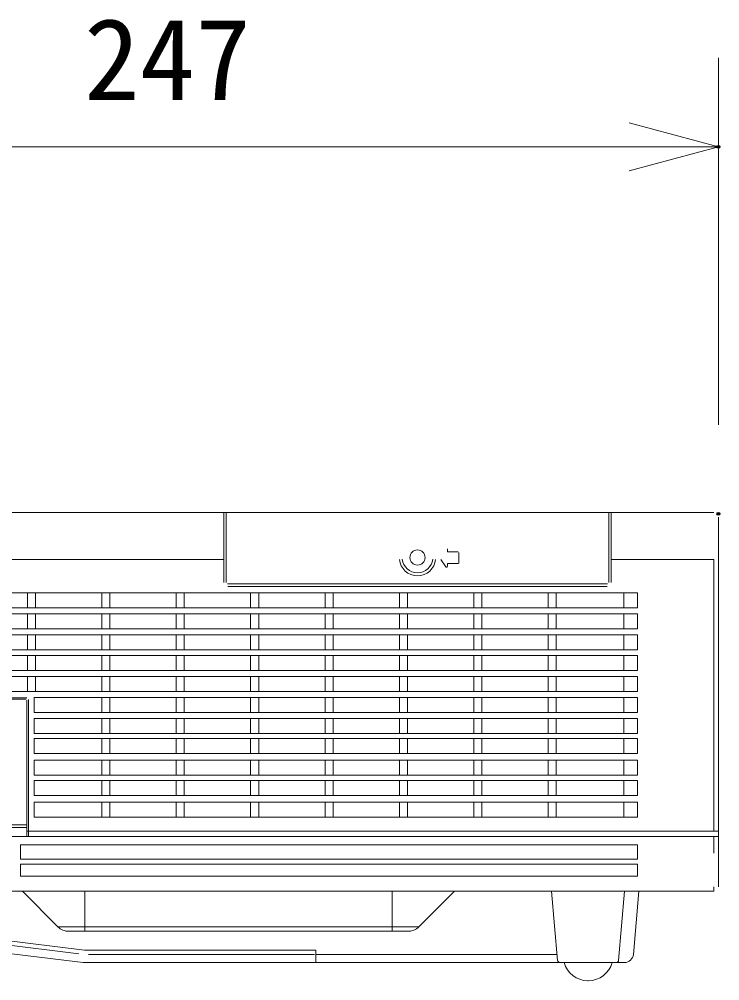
# Model space of a CAD drawing. Units: millimetres, scale not verified. Extents: x -63 to 62, y -56 to 57.
# Drawn here: x 20.78 to 36.49, y 13.61 to 35.17 of the extents above; entities that cross this region are included whole.
import ezdxf
from ezdxf.enums import TextEntityAlignment as Align

# ---------------------------------------------------------------- set-up
doc = ezdxf.new("R2010")
doc.units = ezdxf.units.MM
doc.header["$LTSCALE"] = 0.125
doc.header["$PDMODE"] = 32
doc.header["$PDSIZE"] = 0.0625
for name, color, linetype, lineweight in [('0-0_0', 7, 'Continuous', 9), ('0-3_GAIKEI', 1, 'Continuous', 18), ('0-6_SUNPO', 7, 'Continuous', 9)]:
    doc.layers.add(name, color=color, linetype=linetype, lineweight=lineweight)
doc.layers.add('0-5_DEFPOINTS', color=7, linetype='Continuous')
doc.styles.add('ＭＳ ゴシック', font='')
doc.styles.get('ＭＳ ゴシック').set_extended_font_data('MS Gothic')

# ---------------------------------------------------------------- blocks, each defined once
blk = doc.blocks.new('_OPEN30')
at = {"layer": '0-0_0'}
blk.add_line((0, 0), (-1, 0), dxfattribs=at)
blk.add_lwpolyline([(-1, 0.26795), (0, 0), (-1, -0.26795)], dxfattribs=at)
blk = doc.blocks.new('D6')
at = {"layer": '0-5_DEFPOINTS'}
for p in [(36.9085, 29.2236), (12.2085, 20.9926), (36.9085, 20.9926)]:
    blk.add_point(p, dxfattribs=at)
at = {"layer": '0-6_SUNPO'}
for p, q in [((12.2085, 22.9926), (12.2085, 31.2236)), ((36.9085, 22.9926), (36.9085, 31.2236)), ((14.2085, 29.2236), (34.9085, 29.2236))]:
    blk.add_line(p, q, dxfattribs=at)
at = {"layer": '0-6_SUNPO', "xscale": 2, "yscale": 2, "rotation": 180}
blk.add_blockref('_OPEN30', (12.2085, 29.2236), dxfattribs=at)
at = {"layer": '0-6_SUNPO', "xscale": 2, "yscale": 2}
blk.add_blockref('_OPEN30', (36.9085, 29.2236), dxfattribs=at)
at = {"layer": '0-6_SUNPO', "style": 'ＭＳ ゴシック'}
blk.add_text('247', height=1.833, dxfattribs=at).set_placement((22.6835, 29.7236), align=Align.BOTTOM_LEFT)

msp = doc.modelspace()

# ---------------------------------------------------------------- linework, layer by layer
at = {"layer": '0-3_GAIKEI', "color": 7}
for p, q in [((11.8545, 24.1072), (36.3546, 24.1072)), ((36.4546, 24.0073), (36.4546, 15.7152)), ((36.3546, 15.6153), (13.0149, 15.6153)), ((34.5488, 14.1992), (34.6727, 15.6153)), ((16.3462, 14.7364), (22.0854, 14.0317)), ((22.3289, 14.0168), (34.3498, 14.0168))]:
    msp.add_line(p, q, dxfattribs=at)
at = {"layer": '0-3_GAIKEI'}
for p, q in [((25.3641, 24.1072), (25.3641, 22.5402)), ((25.419, 24.1072), (25.419, 22.5358)), ((33.9959, 22.5358), (33.9959, 24.1072)), ((34.0508, 24.1072), (34.0508, 22.5402)), ((30.3768, 23.228), (30.3768, 23.2929)), ((30.6166, 23.228), (30.3768, 23.228)), ((30.6366, 23.208), (30.6366, 22.9882)), ((25.3641, 23.0582), (11.8545, 23.0582)), ((30.2296, 23.0582), (30.3402, 22.8922)), ((30.3768, 22.9683), (30.3768, 22.9033)), ((30.6166, 22.9683), (30.3768, 22.9683)), ((36.3546, 23.0582), (34.0508, 23.0582)), ((36.3546, 16.964), (36.3546, 23.0582)), ((25.4486, 22.5062), (33.9663, 22.5062)), ((33.9619, 22.4512), (25.453, 22.4512)), ((15.8004, 22.3072), (34.6431, 22.3072)), ((20.9603, 21.9731), (20.9603, 22.3094)), ((21.1409, 21.9731), (21.1409, 22.3094)), ((22.6287, 21.9718), (22.6287, 22.3072)), ((22.8093, 21.9718), (22.8093, 22.3072)), ((24.2972, 21.9731), (24.2972, 22.3094)), ((24.4777, 21.9731), (24.4777, 22.3094)), ((25.9656, 21.9709), (25.9656, 22.3072)), ((26.1461, 21.9709), (26.1461, 22.3072)), ((27.634, 21.9721), (27.634, 22.3072)), ((27.8145, 21.9722), (27.8145, 22.3072)), ((29.3024, 21.9709), (29.3024, 22.3072)), ((29.4829, 21.9709), (29.4829, 22.3072)), ((30.9708, 21.9721), (30.9708, 22.3072)), ((31.1513, 21.9722), (31.1513, 22.3072)), ((32.6392, 21.9721), (32.6392, 22.3072)), ((32.8197, 21.9722), (32.8197, 22.3072)), ((34.3346, 21.9712), (34.3346, 22.3075)), ((34.6431, 21.9709), (34.6431, 22.3072)), ((34.6431, 21.9709), (15.8004, 21.9709)), ((15.8004, 21.8377), (34.6431, 21.8377)), ((20.9603, 21.5035), (20.9603, 21.8399)), ((21.1409, 21.5035), (21.1409, 21.8399)), ((22.6287, 21.5022), (22.6287, 21.8377)), ((22.8093, 21.5023), (22.8093, 21.8377)), ((24.2972, 21.5035), (24.2972, 21.8399)), ((24.4777, 21.5035), (24.4777, 21.8399)), ((25.9656, 21.5013), (25.9656, 21.8376)), ((26.1461, 21.5013), (26.1461, 21.8377)), ((27.634, 21.5026), (27.634, 21.8377)), ((27.8145, 21.5026), (27.8145, 21.8377)), ((29.3024, 21.5013), (29.3024, 21.8376)), ((29.4829, 21.5013), (29.4829, 21.8377)), ((30.9708, 21.5026), (30.9708, 21.8377)), ((31.1513, 21.5026), (31.1513, 21.8377)), ((32.6392, 21.5026), (32.6392, 21.8377)), ((32.8197, 21.5026), (32.8197, 21.8377)), ((34.3346, 21.5016), (34.3346, 21.838)), ((34.6431, 21.5013), (34.6431, 21.8377)), ((34.6431, 21.5013), (15.8004, 21.5013)), ((15.8004, 21.3681), (34.6431, 21.3681)), ((20.9603, 21.034), (20.9603, 21.3703)), ((21.1409, 21.034), (21.1409, 21.3703)), ((22.6287, 21.0327), (22.6287, 21.3681)), ((22.8093, 21.0327), (22.8093, 21.3681)), ((24.2972, 21.034), (24.2972, 21.3703)), ((24.4777, 21.034), (24.4777, 21.3703)), ((25.9656, 21.0317), (25.9656, 21.3681)), ((26.1461, 21.0318), (26.1461, 21.3681)), ((27.634, 21.033), (27.634, 21.3681)), ((27.8145, 21.0331), (27.8145, 21.3681)), ((29.3024, 21.0317), (29.3024, 21.3681)), ((29.4829, 21.0318), (29.4829, 21.3681)), ((30.9708, 21.033), (30.9708, 21.3681)), ((31.1513, 21.0331), (31.1513, 21.3681)), ((32.6392, 21.033), (32.6392, 21.3681)), ((32.8197, 21.0331), (32.8197, 21.3681)), ((34.3346, 21.0321), (34.3346, 21.3684)), ((34.6431, 21.0318), (34.6431, 21.3681)), ((34.6431, 21.0318), (15.8004, 21.0318)), ((15.8004, 20.8986), (34.6431, 20.8986)), ((20.9603, 20.5644), (20.9603, 20.9007)), ((21.1409, 20.5644), (21.1409, 20.9008)), ((22.6287, 20.5631), (22.6287, 20.8986)), ((22.8093, 20.5632), (22.8093, 20.8986)), ((24.2972, 20.5644), (24.2972, 20.9007)), ((24.4777, 20.5644), (24.4777, 20.9008)), ((25.9656, 20.5622), (25.9656, 20.8985)), ((26.1461, 20.5622), (26.1461, 20.8986)), ((27.634, 20.5635), (27.634, 20.8986)), ((27.8145, 20.5635), (27.8145, 20.8986)), ((29.3024, 20.5622), (29.3024, 20.8985)), ((29.4829, 20.5622), (29.4829, 20.8986)), ((30.9708, 20.5635), (30.9708, 20.8986)), ((31.1513, 20.5635), (31.1513, 20.8986)), ((32.6392, 20.5635), (32.6392, 20.8986)), ((32.8197, 20.5635), (32.8197, 20.8986)), ((34.3346, 20.5625), (34.3346, 20.8988)), ((34.6431, 20.5622), (34.6431, 20.8986)), ((34.6431, 20.5622), (15.8004, 20.5622)), ((15.8004, 20.429), (34.6431, 20.429)), ((20.9603, 20.0949), (20.9603, 20.4312)), ((21.1409, 20.0949), (21.1409, 20.4312)), ((22.6287, 20.0936), (22.6287, 20.429)), ((22.8093, 20.0936), (22.8093, 20.429)), ((24.2972, 20.0949), (24.2972, 20.4312)), ((24.4777, 20.0949), (24.4777, 20.4312)), ((25.9656, 20.0926), (25.9656, 20.429)), ((26.1461, 20.0927), (26.1461, 20.429)), ((27.634, 20.0939), (27.634, 20.429)), ((27.8145, 20.0939), (27.8145, 20.429)), ((29.3024, 20.0926), (29.3024, 20.429)), ((29.4829, 20.0927), (29.4829, 20.429)), ((30.9708, 20.0939), (30.9708, 20.429)), ((31.1513, 20.0939), (31.1513, 20.429)), ((32.6392, 20.0939), (32.6392, 20.429)), ((32.8197, 20.0939), (32.8197, 20.429)), ((34.3346, 20.093), (34.3346, 20.4293)), ((34.6431, 20.0927), (34.6431, 20.429)), ((34.6431, 20.0927), (15.8004, 20.0927)), ((15.8004, 19.9545), (20.9443, 19.9545)), ((20.9285, 19.9187), (15.8004, 19.9187)), ((20.9498, 16.8441), (20.9484, 19.8988)), ((20.9841, 16.8441), (20.9841, 19.9146)), ((21.1144, 19.6231), (21.1144, 19.9594)), ((21.1144, 19.9594), (34.6431, 19.9594)), ((22.6287, 19.624), (22.6287, 19.9594)), ((22.8093, 19.6241), (22.8093, 19.9594)), ((24.2972, 19.6253), (24.2972, 19.9616)), ((24.4777, 19.6253), (24.4777, 19.9617)), ((25.9656, 19.6231), (25.9656, 19.9594)), ((26.1461, 19.6231), (26.1461, 19.9594)), ((27.634, 19.6244), (27.634, 19.9594)), ((27.8145, 19.6244), (27.8145, 19.9594)), ((29.3024, 19.6231), (29.3024, 19.9594)), ((29.4829, 19.6231), (29.4829, 19.9594)), ((30.9708, 19.6244), (30.9708, 19.9594)), ((31.1513, 19.6244), (31.1513, 19.9594)), ((32.6392, 19.6244), (32.6392, 19.9594)), ((32.8197, 19.6244), (32.8197, 19.9594)), ((34.3346, 19.6234), (34.3346, 19.9597)), ((34.6431, 19.6231), (34.6431, 19.9594)), ((34.6431, 19.6231), (21.1144, 19.6231)), ((21.1144, 19.4899), (34.6431, 19.4899)), ((22.6287, 19.1545), (22.6287, 19.4899)), ((22.8093, 19.1545), (22.8093, 19.4899)), ((24.2972, 19.1558), (24.2972, 19.4921)), ((24.4777, 19.1558), (24.4777, 19.4921)), ((25.9656, 19.1535), (25.9656, 19.4899)), ((26.1461, 19.1536), (26.1461, 19.4899)), ((27.634, 19.1548), (27.634, 19.4899)), ((27.8145, 19.1548), (27.8145, 19.4899)), ((29.3024, 19.1535), (29.3024, 19.4899)), ((29.4829, 19.1536), (29.4829, 19.4899)), ((30.9708, 19.1548), (30.9708, 19.4899)), ((31.1513, 19.1548), (31.1513, 19.4899)), ((32.6392, 19.1548), (32.6392, 19.4899)), ((32.8197, 19.1548), (32.8197, 19.4899)), ((34.3346, 19.1539), (34.3346, 19.4902)), ((34.6431, 19.1536), (34.6431, 19.4899)), ((21.1144, 18.7039), (21.1144, 19.0402)), ((21.1144, 19.0402), (34.6431, 19.0402)), ((22.6287, 18.7048), (22.6287, 19.0402)), ((22.8093, 18.7049), (22.8093, 19.0402)), ((24.2972, 18.7061), (24.2972, 19.0424)), ((24.4777, 18.7061), (24.4777, 19.0425)), ((25.9656, 18.7039), (25.9656, 19.0402)), ((26.1461, 18.7039), (26.1461, 19.0402)), ((27.634, 18.7052), (27.634, 19.0402)), ((27.8145, 18.7052), (27.8145, 19.0402)), ((29.3024, 18.7039), (29.3024, 19.0402)), ((29.4829, 18.7039), (29.4829, 19.0402)), ((30.9708, 18.7052), (30.9708, 19.0402)), ((31.1513, 18.7052), (31.1513, 19.0402)), ((32.6392, 18.7052), (32.6392, 19.0402)), ((32.8197, 18.7052), (32.8197, 19.0402)), ((34.3346, 18.7042), (34.3346, 19.0405)), ((34.6431, 18.7039), (34.6431, 19.0402)), ((34.6431, 18.7039), (21.1144, 18.7039)), ((21.1144, 18.5508), (34.6431, 18.5508)), ((22.6287, 18.2154), (22.6287, 18.5508)), ((22.8093, 18.2154), (22.8093, 18.5508)), ((24.2972, 18.2167), (24.2972, 18.553)), ((24.4777, 18.2167), (24.4777, 18.553)), ((25.9656, 18.2144), (25.9656, 18.5508)), ((26.1461, 18.2145), (26.1461, 18.5508)), ((27.634, 18.2157), (27.634, 18.5508)), ((27.8145, 18.2157), (27.8145, 18.5508)), ((29.3024, 18.2144), (29.3024, 18.5508)), ((29.4829, 18.2145), (29.4829, 18.5508)), ((30.9708, 18.2157), (30.9708, 18.5508)), ((31.1513, 18.2157), (31.1513, 18.5508)), ((32.6392, 18.2157), (32.6392, 18.5508)), ((32.8197, 18.2157), (32.8197, 18.5508)), ((34.3346, 18.2148), (34.3346, 18.5511)), ((34.6431, 18.2145), (34.6431, 18.5508)), ((21.1144, 18.1011), (34.6431, 18.1011)), ((22.6287, 17.7657), (22.6287, 18.1011)), ((22.8093, 17.7657), (22.8093, 18.1011)), ((24.2972, 17.767), (24.2972, 18.1033)), ((24.4777, 17.767), (24.4777, 18.1034)), ((25.9656, 17.7648), (25.9656, 18.1011)), ((26.1461, 17.7648), (26.1461, 18.1011)), ((27.634, 17.7661), (27.634, 18.1011)), ((27.8145, 17.7661), (27.8145, 18.1011)), ((29.3024, 17.7648), (29.3024, 18.1011)), ((29.4829, 17.7648), (29.4829, 18.1011)), ((30.9708, 17.7661), (30.9708, 18.1011)), ((31.1513, 17.7661), (31.1513, 18.1011)), ((32.6392, 17.7661), (32.6392, 18.1011)), ((32.8197, 17.7661), (32.8197, 18.1011)), ((34.3346, 17.7651), (34.3346, 18.1014)), ((34.6431, 17.7648), (34.6431, 18.1011)), ((21.1144, 17.2753), (21.1144, 17.6117)), ((21.1144, 17.6117), (34.6431, 17.6117)), ((22.6287, 17.2763), (22.6287, 17.6117)), ((22.8093, 17.2763), (22.8093, 17.6117)), ((24.2972, 17.2775), (24.2972, 17.6139)), ((24.4777, 17.2776), (24.4777, 17.6139)), ((25.9656, 17.2753), (25.9656, 17.6117)), ((26.1461, 17.2753), (26.1461, 17.6117)), ((27.634, 17.2766), (27.634, 17.6117)), ((27.8145, 17.2766), (27.8145, 17.6117)), ((29.3024, 17.2753), (29.3024, 17.6117)), ((29.4829, 17.2753), (29.4829, 17.6117)), ((30.9708, 17.2766), (30.9708, 17.6117)), ((31.1513, 17.2766), (31.1513, 17.6117)), ((32.6392, 17.2766), (32.6392, 17.6117)), ((32.8197, 17.2766), (32.8197, 17.6117)), ((34.3346, 17.2756), (34.3346, 17.612)), ((34.6431, 17.2753), (34.6431, 17.6117)), ((34.6431, 17.2753), (21.1144, 17.2753)), ((16.1232, 17.0456), (20.9192, 17.0456)), ((20.9497, 17.1078), (20.3279, 17.1078)), ((20.9497, 17.0443), (20.9192, 17.0443)), ((11.9673, 16.8441), (36.4546, 16.8441)), ((20.9642, 16.964), (36.4546, 16.964)), ((36.3547, 16.4662), (36.3547, 16.8441)), ((20.8056, 16.3361), (20.8056, 16.6615)), ((20.8056, 16.6585), (34.643, 16.6584)), ((34.643, 16.3362), (34.643, 16.6584)), ((34.643, 16.3362), (20.8056, 16.3361)), ((20.8056, 16.224), (34.643, 16.2239)), ((20.8056, 15.9556), (20.8056, 16.224)), ((34.643, 15.9556), (34.643, 16.224)), ((34.643, 15.9556), (20.8056, 15.9555)), ((21.6426, 14.8185), (20.8459, 15.6153)), ((22.2446, 14.7161), (22.2446, 15.6153)), ((29.138, 14.7161), (29.138, 15.6153)), ((29.7399, 14.8185), (30.5367, 15.6153)), ((32.7146, 15.6153), (32.8505, 14.0624)), ((34.353, 15.6153), (34.2172, 14.0624)), ((36.3546, 15.6153), (36.3546, 15.7105)), ((16.6038, 14.9874), (22.2405, 14.2965)), ((16.6723, 14.8802), (22.1097, 14.2126)), ((29.7399, 14.8185), (21.6426, 14.8185)), ((29.4927, 14.7161), (21.8899, 14.7161)), ((27.4272, 14.2965), (22.2405, 14.2965)), ((27.4272, 14.2965), (27.4296, 14.0168)), ((22.3289, 14.1992), (27.3981, 14.1992)), ((27.428, 14.1992), (32.8385, 14.1992)), ((33.5241, 13.6072), (33.5435, 13.6072))]:
    msp.add_line(p, q, dxfattribs=at)
for points in [[(34.6431, 19.1536), (21.1144, 19.1536), (21.1144, 19.4899)], [(34.6431, 18.2145), (21.1144, 18.2145), (21.1144, 18.5508)], [(34.6431, 17.7648), (21.1144, 17.7648), (21.1144, 18.1011)]]:
    msp.add_lwpolyline(points, dxfattribs=at)
msp.add_circle((29.7075, 23.0981), 0.1698, dxfattribs=at)
for centre, radius, start, end in [((29.7075, 23.0981), 0.4079, 185.62276, 354.3773), ((29.7075, 23.0981), 0.3436, 186.37937, 353.62063), ((30.3568, 22.9033), 0.02, 213.69007, 0), ((30.6166, 22.9882), 0.02, 270, 0), ((21.8899, 15.0658), 0.3497, 225, 270), ((29.4927, 15.0658), 0.3497, 270, 315), ((32.9002, 14.0667), 0.05, 185, 270), ((34.1674, 14.0667), 0.05, 270, 355)]:
    msp.add_arc(centre, radius, start, end, dxfattribs=at)
at = {"layer": '0-3_GAIKEI', "color": 7}
for centre, radius, start, end in [((22.3289, 16.0149), 1.9981, 263, 270), ((34.3498, 14.2166), 0.1998, 270, 355), ((33.5338, 14.1666), 0.5596, 195.59415, 268.97697), ((33.5338, 14.1666), 0.5596, 271.02303, 344.40585)]:
    msp.add_arc(centre, radius, start, end, dxfattribs=at)

# ---------------------------------------------------------------- block references
at = {"layer": '0-6_SUNPO'}
msp.add_blockref('D6', (-0.4539, 3.0843), dxfattribs=at)

doc.saveas('drawing.dxf')
